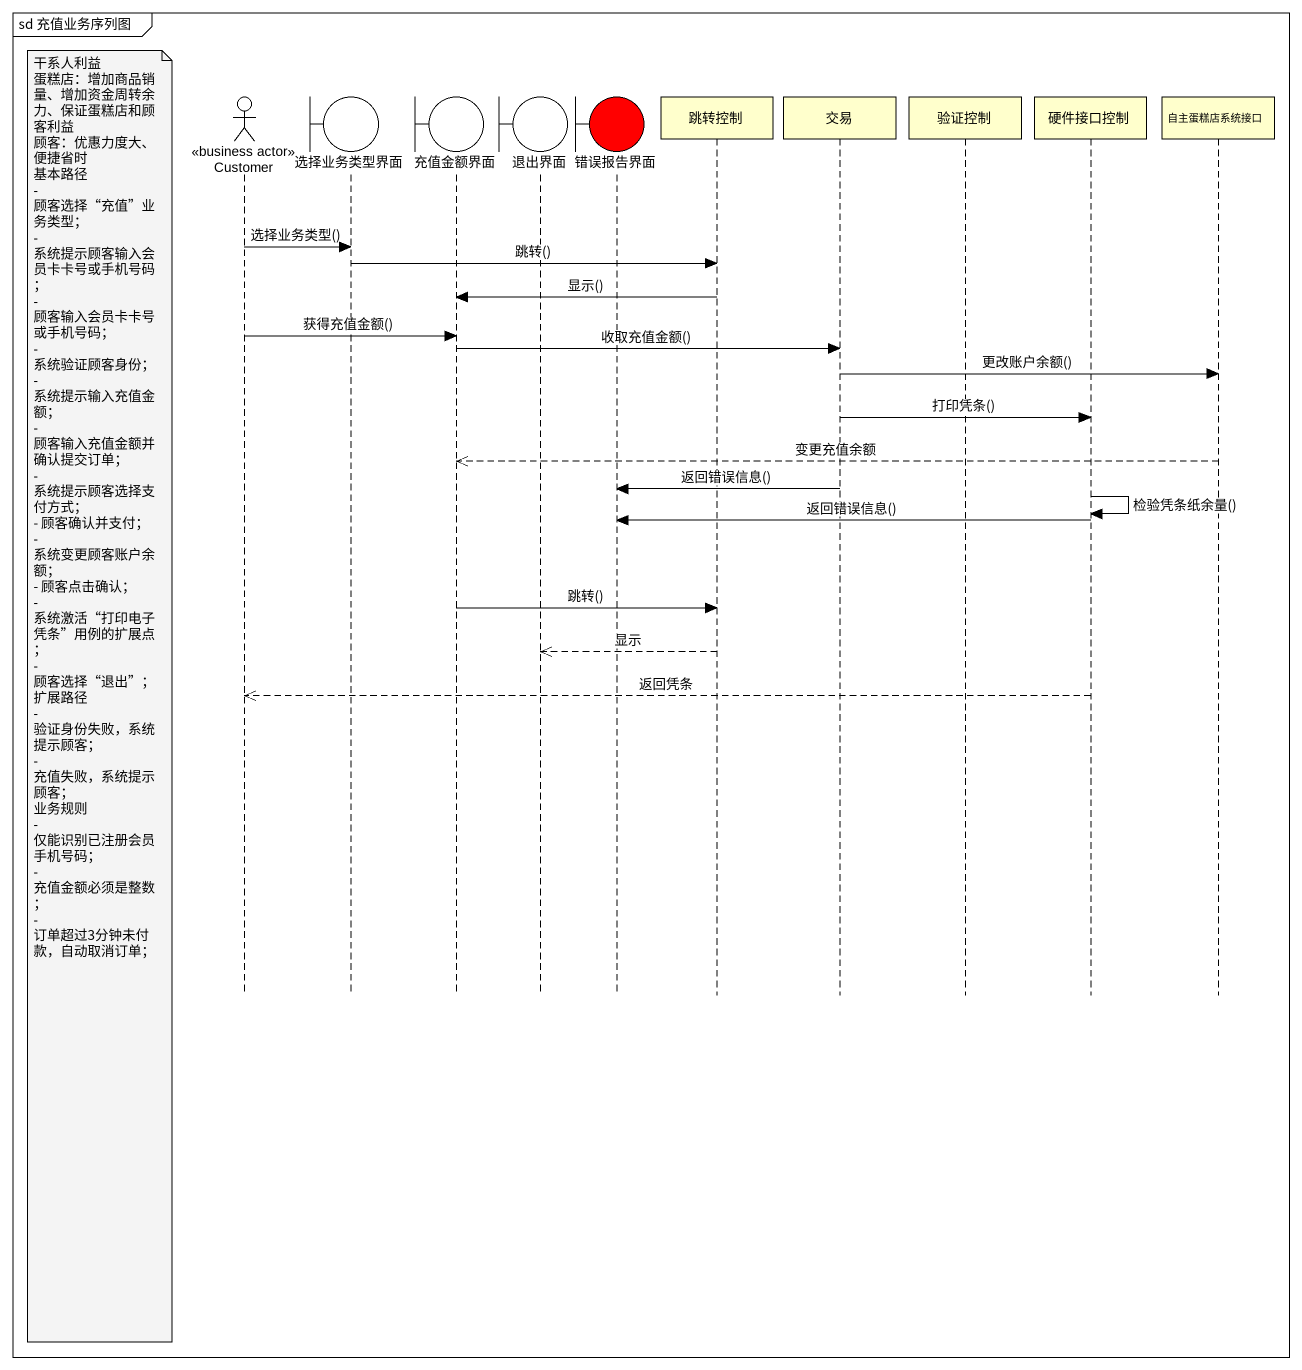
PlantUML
@startuml
mainframe sd 充值业务序列图
hide footbox
actor Customer <<business actor>>
boundary 选择业务类型界面
boundary 充值金额界面
boundary 退出界面
boundary 错误报告界面 #FF0000
participant 跳转控制
participant 交易
participant 验证控制
participant 硬件接口控制
participant 自主蛋糕店系统接口

Customer -> 选择业务类型界面 : 选择业务类型()
选择业务类型界面 -> 跳转控制 : 跳转()
跳转控制 -> 充值金额界面 : 显示()
Customer -> 充值金额界面 : 获得充值金额()
充值金额界面 -> 交易 : 收取充值金额()
交易 -> 自主蛋糕店系统接口 : 更改账户余额()
交易 -> 硬件接口控制 : 打印凭条()
自主蛋糕店系统接口 -->> 充值金额界面 : 变更充值余额
交易 -> 错误报告界面 : 返回错误信息()
硬件接口控制 -> 硬件接口控制 : 检验凭条纸余量()
硬件接口控制 -> 错误报告界面 : 返回错误信息()
充值金额界面 -> 跳转控制 : 跳转()
跳转控制 -->> 退出界面 : 显示
硬件接口控制 -->> Customer : 返回凭条
note left of Customer
  干系人利益
  蛋糕店：增加商品销量、增加资金周转余力、保证蛋糕店和顾客利益
  顾客：优惠力度大、便捷省时
  基本路径
  - 顾客选择“充值”业务类型；
  - 系统提示顾客输入会员卡卡号或手机号码；
  - 顾客输入会员卡卡号或手机号码；
  - 系统验证顾客身份；
  - 系统提示输入充值金额；
  - 顾客输入充值金额并确认提交订单；
  - 系统提示顾客选择支付方式；
  - 顾客确认并支付；
  - 系统变更顾客账户余额；
  - 顾客点击确认；
  - 系统激活“打印电子凭条”用例的扩展点；
  - 顾客选择“退出”；
  扩展路径
  - 验证身份失败，系统提示顾客；
  - 充值失败，系统提示顾客；
  业务规则
  - 仅能识别已注册会员手机号码；
  - 充值金额必须是整数；
  - 订单超过3分钟未付款，自动取消订单；
end note
@enduml
